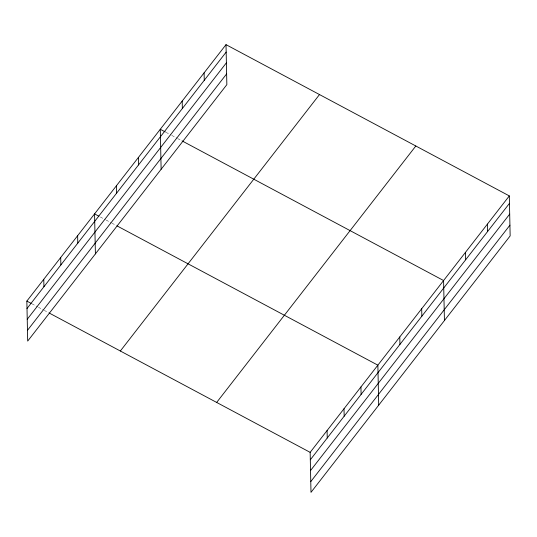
<?xml version="1.0" encoding="UTF-8"?>
<svg xmlns="http://www.w3.org/2000/svg" width="537" height="537" viewBox="0 0 537 537"><rect width="100%" height="100%" fill="white"/><g stroke="black" fill="none" stroke-linecap="round" stroke-linejoin="round"><path stroke-width="0.4" stroke-dasharray="2.69 2.01" d="M166.081 132.37L171.155 135.076M171.88 135.465L176.955 138.17M177.68 138.559L181.305 140.493M100.359 216.995L105.433 219.7M106.158 220.089L111.233 222.801M111.958 223.184L116.307 225.506M31.925 303.794L37.724 306.896M38.442 307.278L43.517 309.99M44.242 310.379L48.592 312.695"/><path stroke-width="0.81" d="M226.01 44.645L226.849 84.645L27.689 341.089L26.85 301.089L226.01 44.645L509.311 195.911L510.15 235.911L310.99 492.355L310.151 452.355L509.311 195.911M27.004 308.533L226.164 52.096M27.233 319.28L226.386 62.836M27.461 330.349L226.621 73.905M120.342 351.01L319.502 94.566M216.666 402.435L415.819 145.997M310.312 459.8L509.465 203.362M310.534 470.546L509.694 214.102M310.769 481.615L509.922 225.171M165.356 131.981L160.288 129.269L161.127 169.269M182.03 140.882L443.589 280.536L444.428 320.535M98.915 216.223L94.566 213.901L95.405 253.9M117.032 225.896L377.867 365.167L378.706 405.167M26.85 301.089L31.2 303.412M49.317 313.084L310.151 452.355M487.408 224.124L487.562 231.568M465.498 252.33L465.653 259.774M421.686 308.748L421.84 316.192M399.776 336.954L399.931 344.405M360.938 386.962L361.092 394.406M344.009 408.758L344.17 416.209M327.08 430.56L327.241 438.004M204.1 72.857L204.255 80.302M182.191 101.063L182.352 108.508M138.378 157.482L138.533 164.926M116.469 185.688L116.63 193.139M77.637 235.696L77.791 243.14M60.708 257.492L60.862 264.942M43.779 279.294L43.933 286.738"/></g></svg>
